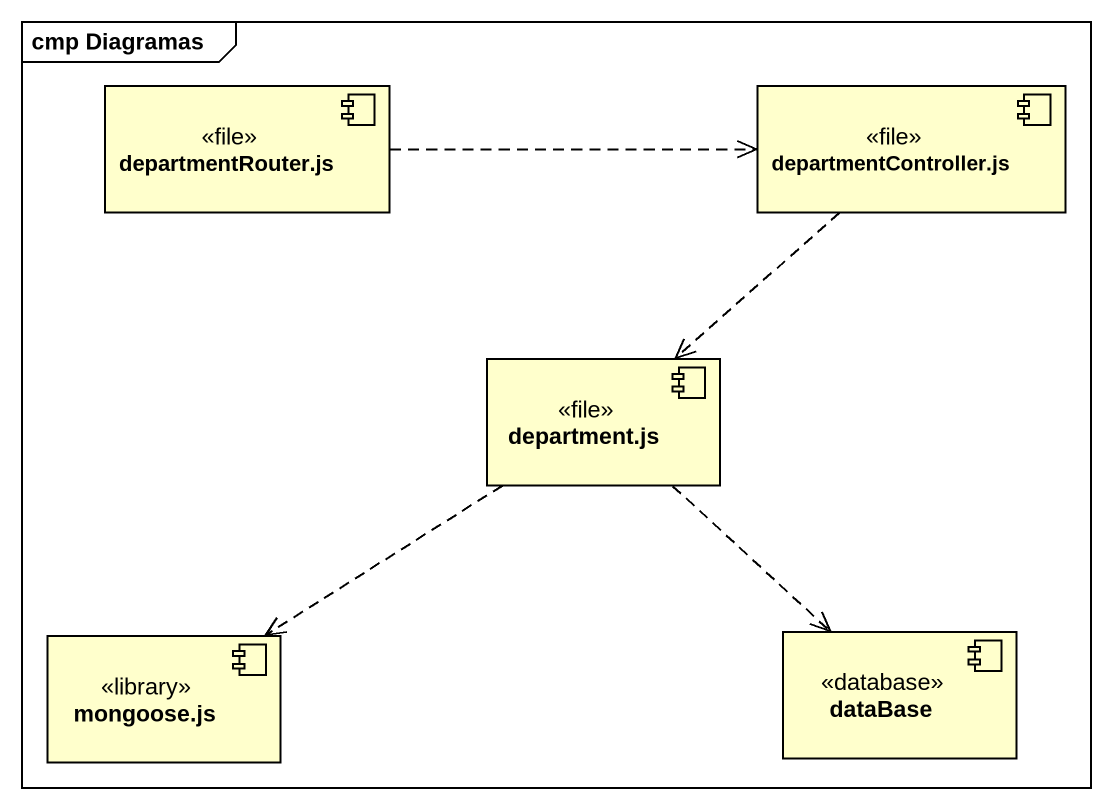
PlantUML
@startuml
mainframe cmp Diagramas
component "departmentRouter.js" as departmentRouter_js <<file>>
component "departmentController.js" as departmentController_js <<file>>
component "department.js" as department_js <<file>>
component "mongoose.js" as mongoose_js <<library>>
component "dataBase" as dataBase_ <<database>>
departmentRouter_js .right.> departmentController_js
departmentController_js ..> department_js
department_js ..> mongoose_js
department_js ..> dataBase_
@enduml
